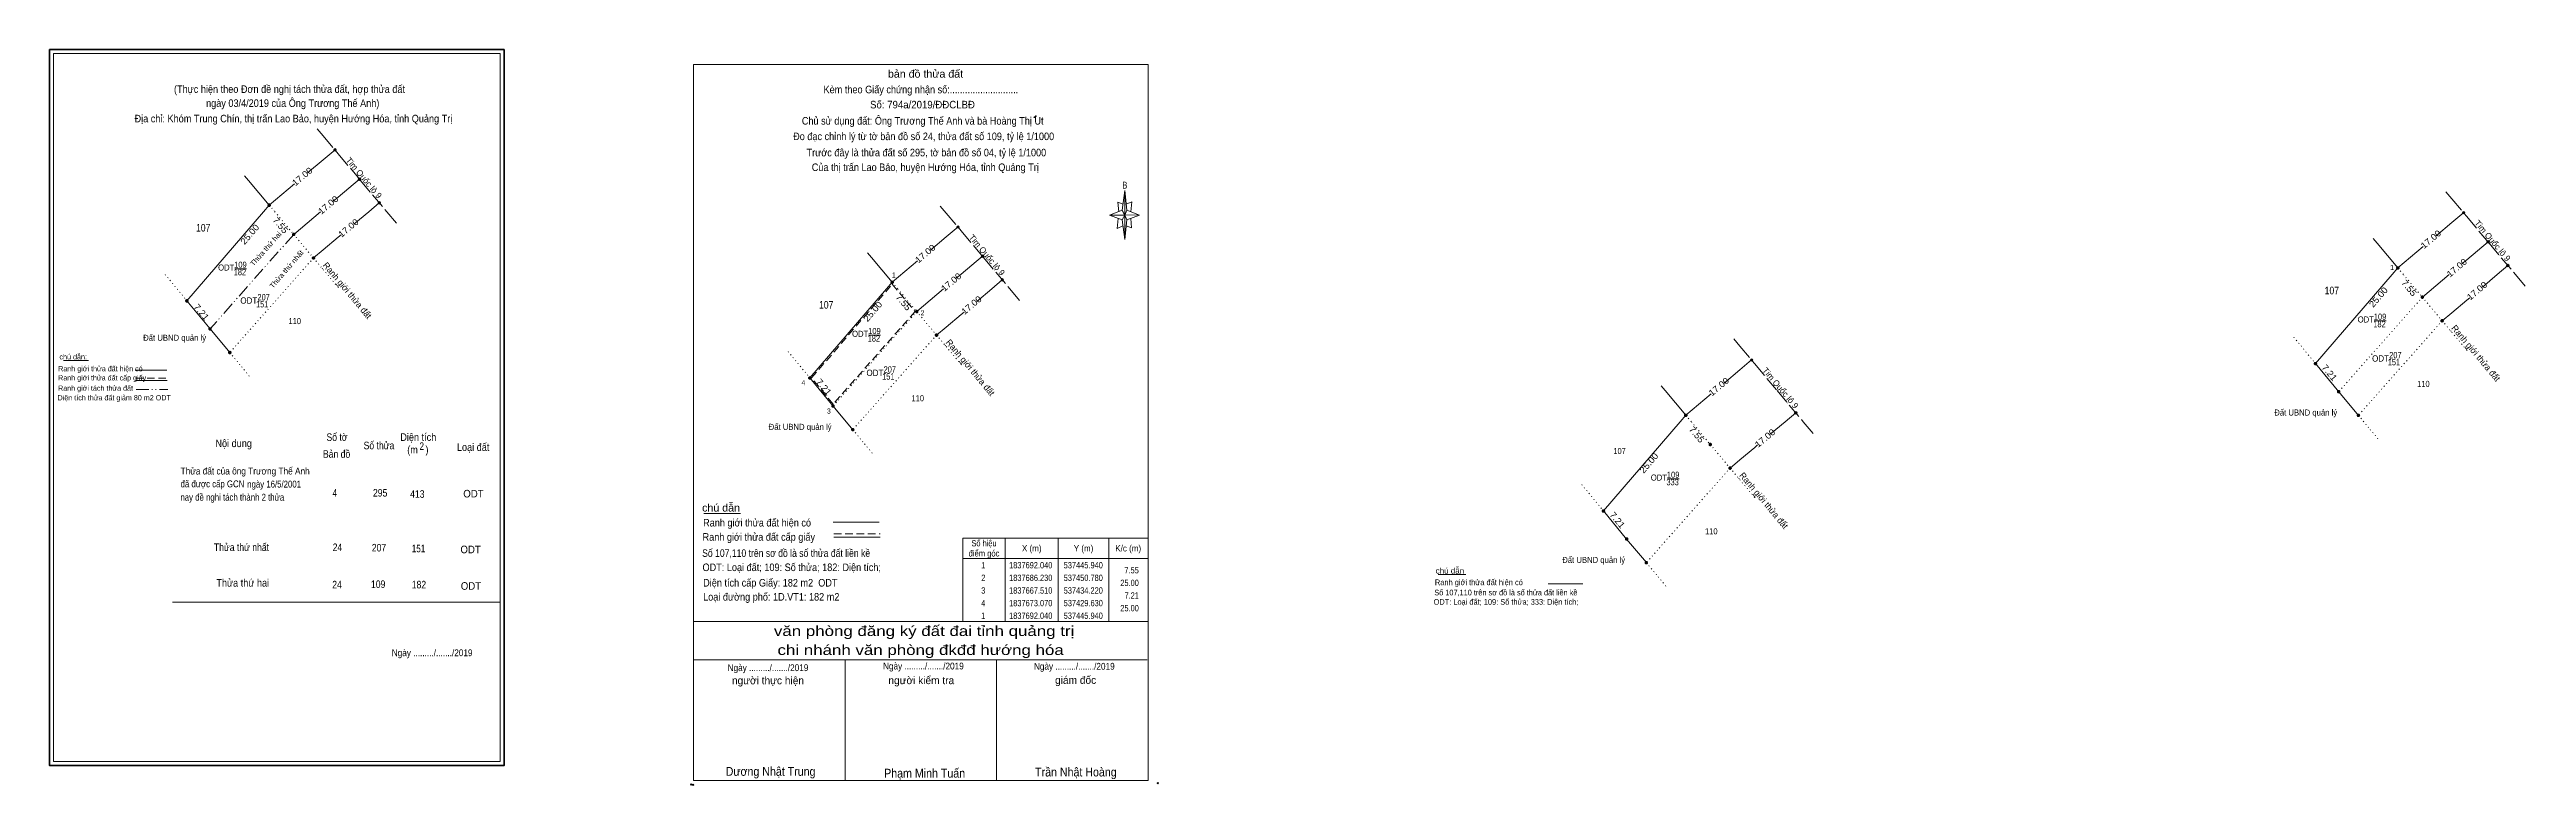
# Model space of a CAD drawing. Header units: metres. Extents: x 536981 to 537471, y 1837590 to 1837735.
import ezdxf
from ezdxf.enums import TextEntityAlignment as Align

# ---------------------------------------------------------------- set-up
doc = ezdxf.new("R2010")
doc.units = ezdxf.units.M
doc.header["$LTSCALE"] = 0.5
doc.header["$PDMODE"] = 32
doc.header["$PDSIZE"] = 0.25
for name, pattern in [('DASH_DOUBLE_DOT', [9.2, 5, -1.2, 0.3, -1.2, 0.3, -1.2]), ('DOTTED', [1.5, 0.3, -1.2]), ('LONG_DASHED', [7.5, 6, -1.5]), ('MEDIUM_DASHED', [4.5, 3, -1.5])]:
    doc.linetypes.add(name, pattern=pattern)
for name, color, linetype, lineweight in [('10', 7, 'Continuous', 13), ('13', 7, 'Continuous', 13), ('17', 7, 'Continuous', 13), ('22', 7, 'LONG_DASHED', 13), ('23', 7, 'DOTTED', 13), ('5', 7, 'Continuous', 13), ('6', 7, 'Continuous', 13), ('63', 7, 'MEDIUM_DASHED', 13), ('8', 7, 'MEDIUM_DASHED', 13)]:
    doc.layers.add(name, color=color, linetype=linetype, lineweight=lineweight)
doc.layers.add('7', color=7, linetype='Continuous')

msp = doc.modelspace()

# ---------------------------------------------------------------- hatches: boundary and pattern name
at = {"layer": '10'}
for points in [[(537037.8, 1837715.4, 1), (537037.3, 1837715.4, 1)], [(537042.66, 1837709.61, 1), (537042.16, 1837709.61, 1)], [(537046.56, 1837704.92, 1), (537046.06, 1837704.92, 1)], [(537459.21, 1837702.97, 1), (537458.71, 1837702.97, 1)], [(537161.14, 1837700.13, 1), (537160.64, 1837700.13, 1)], [(537166, 1837694.34, 1), (537165.5, 1837694.34, 1)], [(537464.07, 1837697.18, 1), (537463.57, 1837697.18, 1)], [(537169.9, 1837689.65, 1), (537169.4, 1837689.65, 1)], [(537467.97, 1837692.49, 1), (537467.47, 1837692.49, 1)], [(537318.243, 1837673.796, 1), (537317.743, 1837673.796, 1)], [(537327.003, 1837663.316, 1), (537326.503, 1837663.316, 1)]]:
    msp.add_hatch(color=256, dxfattribs=at).paths.add_polyline_path(points)
at = {"layer": '5'}
msp.add_hatch(color=256, dxfattribs=at).paths.add_polyline_path([(537176.01, 1837721.8), (537176.3, 1837722), (537176.34, 1837722.03), (537176.37, 1837722.07), (537176.38, 1837722.1), (537176.36, 1837722.14), (537176.33, 1837722.17), (537176.27, 1837722.15), (537176.23, 1837722.11), (537176.21, 1837722.1), (537175.92, 1837721.8)])
at = {"layer": '63'}
for points in [[(537024.77, 1837704.45, 1), (537024.27, 1837704.45, 1)], [(537029.62, 1837698.66, 1), (537029.12, 1837698.66, 1)], [(537033.54, 1837693.99, 1), (537033.04, 1837693.99, 1)], [(537148.11, 1837689.18, 1), (537147.61, 1837689.18, 1)], [(537446.18, 1837692.02, 1), (537445.68, 1837692.02, 1)], [(537008.47, 1837685.5, 1), (537007.97, 1837685.5, 1)], [(537152.96, 1837683.39, 1), (537152.46, 1837683.39, 1)], [(537451.03, 1837686.23, 1), (537450.53, 1837686.23, 1)], [(537013.06, 1837679.94, 1), (537012.56, 1837679.94, 1)], [(537156.88, 1837678.72, 1), (537156.38, 1837678.72, 1)], [(537454.95, 1837681.56, 1), (537454.45, 1837681.56, 1)], [(537016.97, 1837675.26, 1), (537016.47, 1837675.26, 1)], [(537429.88, 1837673.07, 1), (537429.38, 1837673.07, 1)], [(537131.81, 1837670.23, 1), (537131.31, 1837670.23, 1)], [(537136.4, 1837664.67, 1), (537135.9, 1837664.67, 1)], [(537434.47, 1837667.51, 1), (537433.97, 1837667.51, 1)], [(537140.31, 1837659.99, 1), (537139.81, 1837659.99, 1)], [(537305.213, 1837662.846, 1), (537304.713, 1837662.846, 1)], [(537438.38, 1837662.83, 1), (537437.88, 1837662.83, 1)], [(537310.063, 1837657.056, 1), (537309.563, 1837657.056, 1)], [(537313.983, 1837652.386, 1), (537313.483, 1837652.386, 1)], [(537288.913, 1837643.896, 1), (537288.413, 1837643.896, 1)], [(537293.503, 1837638.336, 1), (537293.003, 1837638.336, 1)], [(537297.413, 1837633.656, 1), (537296.913, 1837633.656, 1)]]:
    msp.add_hatch(color=256, dxfattribs=at).paths.add_polyline_path(points)

# ---------------------------------------------------------------- linework, layer by layer
at = {"layer": '10'}
for p, q in [((537020.41, 1837709.35), (537019.64, 1837710.27)), ((537024.52, 1837704.45), (537020.41, 1837709.35)), ((537029.54, 1837708.67), (537024.52, 1837704.45)), ((537042.41, 1837709.61), (537042.1, 1837709.35)), ((537008.22, 1837685.5), (537023.41, 1837703.16)), ((537023.41, 1837703.16), (537024.52, 1837704.45)), ((537034.7, 1837703.14), (537029.37, 1837698.66)), ((537441.82, 1837696.92), (537441.05, 1837697.84)), ((537035.2, 1837695.59), (537033.29, 1837693.99)), ((537143.75, 1837694.08), (537142.98, 1837695)), ((537147.86, 1837689.18), (537143.75, 1837694.08)), ((537152.88, 1837693.4), (537147.86, 1837689.18)), ((537165.75, 1837694.34), (537165.44, 1837694.08)), ((537445.93, 1837692.02), (537441.82, 1837696.92)), ((537450.95, 1837696.24), (537445.93, 1837692.02)), ((537463.82, 1837697.18), (537463.51, 1837696.92)), ((537131.56, 1837670.23), (537146.75, 1837687.89)), ((537146.75, 1837687.89), (537147.86, 1837689.18)), ((537158.04, 1837687.87), (537152.71, 1837683.39)), ((537429.63, 1837673.07), (537444.82, 1837690.73)), ((537444.82, 1837690.73), (537445.93, 1837692.02)), ((537456.11, 1837690.71), (537450.78, 1837686.23)), ((537456.61, 1837683.16), (537454.7, 1837681.56)), ((537158.54, 1837680.32), (537156.63, 1837678.72)), ((537300.85, 1837667.75), (537300.08, 1837668.67)), ((537304.96, 1837662.85), (537300.85, 1837667.75)), ((537309.98, 1837667.07), (537304.96, 1837662.85)), ((537288.66, 1837643.9), (537303.85, 1837661.56)), ((537303.85, 1837661.56), (537304.96, 1837662.85)), ((537315.64, 1837653.99), (537313.73, 1837652.39))]:
    msp.add_line(p, q, dxfattribs=at)
at = {"layer": '10', "linetype": 'DASH_DOUBLE_DOT'}
msp.add_line((537029.37, 1837698.66), (537012.81, 1837679.94), dxfattribs=at)
at = {"layer": '10', "linetype": 'DOTTED'}
for p, q in [((537033.29, 1837693.99), (537018.93, 1837677.76)), ((537003.92, 1837690.73), (537008.22, 1837685.5)), ((537152.71, 1837683.39), (537136.15, 1837664.67)), ((537450.78, 1837686.23), (537434.22, 1837667.51)), ((537156.63, 1837678.72), (537142.27, 1837662.49)), ((537425.33, 1837678.3), (537429.63, 1837673.07)), ((537454.7, 1837681.56), (537440.34, 1837665.33)), ((537018.93, 1837677.76), (537016.72, 1837675.26)), ((537016.72, 1837675.26), (537019.04, 1837672.46)), ((537127.26, 1837675.46), (537131.56, 1837670.23)), ((537019.04, 1837672.46), (537020.9, 1837670.21)), ((537440.34, 1837665.33), (537438.13, 1837662.83)), ((537142.27, 1837662.49), (537140.06, 1837659.99)), ((537140.06, 1837659.99), (537142.38, 1837657.19)), ((537438.13, 1837662.83), (537440.45, 1837660.03)), ((537440.45, 1837660.03), (537442.31, 1837657.78)), ((537142.38, 1837657.19), (537144.24, 1837654.94)), ((537284.36, 1837649.13), (537288.66, 1837643.9)), ((537313.73, 1837652.39), (537299.37, 1837636.16)), ((537299.37, 1837636.16), (537297.16, 1837633.66)), ((537297.16, 1837633.66), (537299.48, 1837630.86)), ((537299.48, 1837630.86), (537301.34, 1837628.61))]:
    msp.add_line(p, q, dxfattribs=at)
at = {"layer": '10'}
for points in [[(537037.55, 1837715.4), (537035.2, 1837713.42), (537032.12, 1837710.83)], [(537042.39, 1837709.59), (537038.17, 1837706.05), (537037.2, 1837705.24)], [(537046.31, 1837704.92), (537044.21, 1837703.16), (537041.25, 1837700.67)], [(537458.96, 1837702.97), (537456.61, 1837700.99), (537453.53, 1837698.4)], [(537038.74, 1837698.56), (537038.17, 1837698.08), (537035.2, 1837695.59)], [(537160.89, 1837700.13), (537158.54, 1837698.15), (537155.46, 1837695.56)], [(537165.73, 1837694.32), (537161.51, 1837690.78), (537160.54, 1837689.97)], [(537463.8, 1837697.16), (537459.58, 1837693.62), (537458.61, 1837692.81)], [(537169.65, 1837689.65), (537167.55, 1837687.89), (537164.59, 1837685.4)], [(537467.72, 1837692.49), (537465.62, 1837690.73), (537462.66, 1837688.24)], [(537008.22, 1837685.5), (537012.81, 1837679.94), (537016.72, 1837675.26)], [(537162.08, 1837683.29), (537161.51, 1837682.81), (537158.54, 1837680.32)], [(537460.15, 1837686.13), (537459.58, 1837685.65), (537456.61, 1837683.16)], [(537317.99, 1837673.8), (537315.64, 1837671.82), (537312.56, 1837669.23)], [(537131.56, 1837670.23), (537136.15, 1837664.67), (537140.06, 1837659.99)], [(537429.63, 1837673.07), (537434.22, 1837667.51), (537438.13, 1837662.83)], [(537326.75, 1837663.32), (537324.65, 1837661.56), (537321.69, 1837659.07)], [(537319.18, 1837656.96), (537318.61, 1837656.48), (537315.64, 1837653.99)], [(537288.66, 1837643.9), (537293.25, 1837638.34), (537297.16, 1837633.66)]]:
    msp.add_lwpolyline(points, dxfattribs=at)
for centre in [(537037.55, 1837715.4), (537042.41, 1837709.61), (537046.31, 1837704.92), (537458.96, 1837702.97), (537160.89, 1837700.13), (537165.75, 1837694.34), (537463.82, 1837697.18), (537169.65, 1837689.65), (537467.72, 1837692.49), (537317.993, 1837673.796), (537326.753, 1837663.316)]:
    msp.add_circle(centre, 0.25, dxfattribs=at)
at = {"layer": '13'}
for p, q in [((537017.7, 1837691.86), (537020.05, 1837691.86)), ((537143.19, 1837678.72), (537145.54, 1837678.72)), ((537441.26, 1837681.56), (537443.61, 1837681.56)), ((537301.32, 1837650.28), (537303.67, 1837650.28))]:
    msp.add_line(p, q, dxfattribs=at)
at = {"layer": '13', "linetype": 'DOTTED'}
for p, q in [((537022.41, 1837685.42), (537023.97, 1837685.42)), ((537444.42, 1837673.94), (537445.98, 1837673.94)), ((537146.35, 1837671.1), (537147.91, 1837671.1))]:
    msp.add_line(p, q, dxfattribs=at)
at = {"layer": '17'}
for p, q in [((536983.79, 1837673.67), (536988.76, 1837673.67)), ((537110.56, 1837643.39), (537117.8, 1837643.39)), ((537255.95, 1837631.34), (537261.39, 1837631.34))]:
    msp.add_line(p, q, dxfattribs=at)
at = {"layer": '22'}
for p, q in [((537034.03, 1837719.55), (537035.2, 1837718.16)), ((537035.2, 1837718.16), (537038.17, 1837714.62)), ((537038.17, 1837714.62), (537042.59, 1837709.35)), ((537157.37, 1837704.28), (537158.54, 1837702.89)), ((537158.54, 1837702.89), (537161.51, 1837699.35)), ((537455.44, 1837707.12), (537456.61, 1837705.73)), ((537456.61, 1837705.73), (537459.58, 1837702.19)), ((537161.51, 1837699.35), (537165.93, 1837694.08)), ((537459.58, 1837702.19), (537464, 1837696.92)), ((537314.47, 1837677.95), (537315.64, 1837676.56)), ((537315.64, 1837676.56), (537318.61, 1837673.02)), ((537318.61, 1837673.02), (537323.03, 1837667.75))]:
    msp.add_line(p, q, dxfattribs=at)
for points in [[(537042.59, 1837709.35), (537047.78, 1837703.16), (537049.98, 1837700.54)], [(537165.93, 1837694.08), (537171.12, 1837687.89), (537173.32, 1837685.27)], [(537464, 1837696.92), (537469.19, 1837690.73), (537471.39, 1837688.11)], [(537323.03, 1837667.75), (537328.22, 1837661.56), (537330.42, 1837658.94)]]:
    msp.add_lwpolyline(points, dxfattribs=at)
at = {"layer": '23'}
for p, q in [((537029.37, 1837698.66), (537033.29, 1837693.99)), ((537035.2, 1837691.72), (537038.17, 1837688.17)), ((537038.17, 1837688.17), (537038.21, 1837688.12)), ((537152.71, 1837683.39), (537156.63, 1837678.72)), ((537450.78, 1837686.23), (537454.7, 1837681.56)), ((537456.61, 1837679.29), (537459.58, 1837675.74)), ((537158.54, 1837676.45), (537161.51, 1837672.9)), ((537459.58, 1837675.74), (537459.62, 1837675.69)), ((537161.51, 1837672.9), (537161.55, 1837672.85)), ((537309.81, 1837657.06), (537313.73, 1837652.39)), ((537315.64, 1837650.12), (537318.61, 1837646.57)), ((537318.61, 1837646.57), (537318.65, 1837646.52))]:
    msp.add_line(p, q, dxfattribs=at)
for points in [[(537024.52, 1837704.45), (537025.62, 1837703.16), (537029.37, 1837698.66)], [(537033.29, 1837693.99), (537034.99, 1837691.97), (537035.2, 1837691.72)], [(537147.86, 1837689.18), (537148.96, 1837687.89), (537152.71, 1837683.39)], [(537445.93, 1837692.02), (537447.03, 1837690.73), (537450.78, 1837686.23)], [(537156.63, 1837678.72), (537158.33, 1837676.7), (537158.54, 1837676.45)], [(537454.7, 1837681.56), (537456.4, 1837679.54), (537456.61, 1837679.29)], [(537304.96, 1837662.85), (537306.06, 1837661.56), (537309.81, 1837657.06)], [(537313.73, 1837652.39), (537315.43, 1837650.37), (537315.64, 1837650.12)]]:
    msp.add_lwpolyline(points, dxfattribs=at)
at = {"layer": '5'}
for p, q in [((537193.4, 1837703.44), (537193.9, 1837707.34)), ((537194.3, 1837703.44), (537196.8, 1837702.44)), ((537193.4, 1837701.54), (537190.9, 1837702.44)), ((537194.3, 1837701.54), (537193.9, 1837697.64)), ((537195.2, 1837699.94), (537194.2, 1837700.34)), ((537195.1, 1837701.84), (537195.2, 1837699.94)), ((537108.53, 1837622), (537198.53, 1837622)), ((537108.53, 1837614.4), (537198.33, 1837614.4)), ((537108.53, 1837614.4), (537198.33, 1837614.4)), ((537108.53, 1837614.4), (537198.33, 1837614.4)), ((537138.53, 1837590.5), (537138.53, 1837614.4)), ((537168.53, 1837590.5), (537168.53, 1837614.4))]:
    msp.add_line(p, q, dxfattribs=at)
at = {"layer": '5', "lineweight": 35}
msp.add_lwpolyline([(536981.03, 1837735.27), (537071.03, 1837735.27), (537071.03, 1837593.47), (536981.03, 1837593.47)], close=True, dxfattribs=at)
at = {"layer": '5'}
for points in [[(537070.23, 1837625.83), (537070.23, 1837594.27), (536981.83, 1837594.27), (536981.83, 1837734.47), (537070.23, 1837734.47)], [(537108.53, 1837732.3), (537198.53, 1837732.3), (537198.53, 1837590.5), (537108.53, 1837590.5)], [(537176.01, 1837721.8), (537176.3, 1837722), (537176.34, 1837722.03), (537176.37, 1837722.07), (537176.38, 1837722.1), (537176.36, 1837722.14), (537176.33, 1837722.17), (537176.27, 1837722.15), (537176.23, 1837722.11), (537176.21, 1837722.1), (537175.92, 1837721.8)], [(537193.9, 1837702.44), (537190.9, 1837702.44), (537193.4, 1837703.44), (537194.3, 1837701.54), (537196.8, 1837702.44), (537193.9, 1837702.54)], [(537193.9, 1837707.34), (537194.3, 1837703.44), (537193.9, 1837702.44)], [(537193.9, 1837702.44), (537193.9, 1837697.64), (537193.4, 1837701.54)]]:
    msp.add_lwpolyline(points, close=True, dxfattribs=at)
for points in [[(537193.9, 1837702.44), (537193.4, 1837703.44), (537190.9, 1837702.44)], [(537193.6, 1837704.64), (537192.5, 1837705.04), (537192.7, 1837703.14)], [(537194.2, 1837704.64), (537195.3, 1837705.14), (537195.1, 1837703.14)], [(537192.6, 1837701.84), (537192.4, 1837699.84), (537193.5, 1837700.34)], [(537193.9, 1837702.44), (537194.3, 1837701.54), (537196.8, 1837702.44)], [(537198.53, 1837590.5), (537108.53, 1837590.5), (537108.53, 1837614.4)]]:
    msp.add_lwpolyline(points, dxfattribs=at)
for p in [(537108.06, 1837589.73), (537108.46, 1837589.66)]:
    msp.add_point(p, dxfattribs=at)
at = {"layer": '6'}
for p, q in [((536997.98, 1837671.75), (537004.25, 1837671.75)), ((536998.08, 1837669.74), (537004.34, 1837669.74)), ((537136.16, 1837641.65), (537145.3, 1837641.65)), ((537136.3, 1837638.72), (537145.44, 1837638.72)), ((537277.72, 1837629.49), (537284.57, 1837629.49))]:
    msp.add_line(p, q, dxfattribs=at)
at = {"layer": '6', "linetype": 'MEDIUM_DASHED'}
for p, q in [((536998.08, 1837670.16), (537004.39, 1837670.16)), ((537136.3, 1837639.34), (537145.5, 1837639.34))]:
    msp.add_line(p, q, dxfattribs=at)
at = {"layer": '6'}
msp.add_point((537200.43, 1837590), dxfattribs=at)
at = {"layer": '63', "linetype": 'DASH_DOUBLE_DOT'}
msp.add_line((536998.17, 1837667.93), (537004.47, 1837667.93), dxfattribs=at)
at = {"layer": '63', "linetype": 'Continuous'}
for p, q in [((537161.83, 1837634.5), (537198.53, 1837634.5)), ((537170.23, 1837638.5), (537170.23, 1837622)), ((537180.73, 1837638.5), (537180.73, 1837622)), ((537190.73, 1837638.5), (537190.73, 1837622)), ((537005.37, 1837625.83), (537070.23, 1837625.83))]:
    msp.add_line(p, q, dxfattribs=at)
msp.add_lwpolyline([(537161.83, 1837638.5), (537198.53, 1837638.5), (537198.53, 1837622), (537161.83, 1837622)], close=True, dxfattribs=at)
at = {"layer": '63'}
for centre in [(537024.52, 1837704.45), (537029.37, 1837698.66), (537033.29, 1837693.99), (537147.86, 1837689.18), (537445.93, 1837692.02), (537008.22, 1837685.5), (537152.71, 1837683.39), (537450.78, 1837686.23), (537012.81, 1837679.94), (537156.63, 1837678.72), (537454.7, 1837681.56), (537016.72, 1837675.26), (537429.63, 1837673.07), (537131.56, 1837670.23), (537136.15, 1837664.67), (537434.22, 1837667.51), (537140.06, 1837659.99), (537304.963, 1837662.846), (537438.13, 1837662.83), (537309.813, 1837657.056), (537313.733, 1837652.386), (537288.663, 1837643.896), (537293.253, 1837638.336), (537297.163, 1837633.656)]:
    msp.add_circle(centre, 0.25, dxfattribs=at)
at = {"layer": '8'}
msp.add_lwpolyline([(537147.86, 1837688.79), (537152.38, 1837683.39), (537136.16, 1837665.05), (537131.89, 1837670.23)], close=True, dxfattribs=at)

# ---------------------------------------------------------------- texts
at = {"layer": '10', "width": 1.1}
for rotation, p in [(40.06, (537031.4628, 1837709.6375)), (40.013, (537036.6032, 1837704.0053)), (40.013, (537040.6032, 1837699.4453)), (40.06, (537452.8678, 1837697.2033)), (40.06, (537154.8028, 1837694.3675)), (40.013, (537458.0082, 1837691.5711)), (40.013, (537159.9432, 1837688.7353)), (40.013, (537462.0082, 1837687.0111)), (40.013, (537163.9432, 1837684.1753)), (40.06, (537311.9028, 1837668.0275)), (40.013, (537321.0432, 1837657.8353))]:
    msp.add_text('17.00', height=1.25, rotation=rotation, dxfattribs=at).set_placement(p, align=Align.CENTER)
at = {"layer": '10', "width": 0.85}
for p in [(537011.45, 1837699.23), (537432.86, 1837686.8), (537134.79, 1837683.96)]:
    msp.add_text('107', height=1.5, dxfattribs=at).set_placement(p, align=Align.CENTER)
at = {"layer": '10'}
for p in [(537039.4961, 1837687.161), (537460.9061, 1837674.731), (537162.8361, 1837671.891), (537319.9361, 1837645.551)]:
    msp.add_text('Ranh giới thửa đất', height=1.25, rotation=309.908, dxfattribs=at).set_placement(p, align=Align.CENTER)
at = {"layer": '13'}
for s, height, width, p in [('109', 1.2, 0.85, (537018.825, 1837692.06)), ('ODT', 1.2, 0.95, (537016.005, 1837691.5)), ('182', 1.25, 0.85, (537018.715, 1837690.57)), ('ODT', 1.25, 0.95, (537020.48, 1837684.94)), ('151', 1.25, 0.8, (537023.13, 1837684.21)), ('207', 1.25, 0.85, (537023.425, 1837685.61)), ('109', 1.2, 0.85, (537442.405, 1837681.77)), ('110', 1.2, 0.85, (537029.575, 1837680.89)), ('ODT', 1.2, 0.95, (537141.515, 1837678.37)), ('182', 1.25, 0.85, (537144.225, 1837677.44)), ('109', 1.2, 0.85, (537144.335, 1837678.93)), ('ODT', 1.2, 0.95, (537439.585, 1837681.21)), ('182', 1.25, 0.85, (537442.295, 1837680.28)), ('ODT', 1.25, 0.95, (537442.5, 1837673.47)), ('151', 1.25, 0.8, (537445.15, 1837672.74)), ('207', 1.25, 0.85, (537445.445, 1837674.14)), ('ODT', 1.25, 0.95, (537144.43, 1837670.63)), ('151', 1.25, 0.8, (537147.08, 1837669.9)), ('207', 1.25, 0.85, (537147.375, 1837671.3)), ('110', 1.2, 0.85, (537450.985, 1837668.46)), ('110', 1.2, 0.85, (537152.915, 1837665.62)), ('107', 1.2, 0.85, (537291.855, 1837655.17)), ('ODT', 1.2, 0.95, (537299.635, 1837649.91)), ('333', 1.25, 0.85, (537302.355, 1837648.98)), ('109', 1.2, 0.85, (537302.455, 1837650.47)), ('110', 1.2, 0.85, (537310.015, 1837639.28))]:
    msp.add_text(s, height=height, dxfattribs=dict(at, width=width)).set_placement(p, align=Align.CENTER)
at = {"layer": '5'}
for s, height, width, p in [('Kèm theo Giấy chứng nhận số:...........................', 1.5, 0.9, (537153.53, 1837726.6)), ('bản đồ thửa đất', 1.5, 1.05, (537154.45, 1837729.71)), ('Chủ sử dụng đất: Ông Trương Thế Anh và bà Hoàng Thị Ut', 1.5, 0.9, (537153.89, 1837720.4)), ('Số: 794a/2019/ĐĐCLBĐ', 1.5, 0.95, (537153.85, 1837723.61)), ('Đo đạc chỉnh lý từ tờ bản đồ số 24, thửa đất số 109, tỷ lệ 1/1000 ', 1.5, 0.9, (537154.33, 1837717.33)), ('Trước đây là thửa đất số 295, tờ bản đồ số 04, tỷ lệ 1/1000', 1.5, 0.9, (537154.62, 1837714.12)), ('Của thị trấn Lao Bảo, huyện Hướng Hóa, tỉnh Quảng Trị', 1.5, 0.9, (537154.405, 1837711.21)), ('B', 1.378, 0.75, (537193.91, 1837707.73)), ('văn phòng đăng ký đất đai tỉnh quảng trị', 2, 1.25, (537154.175, 1837619.13)), ('chi nhánh văn phòng đkđđ hướng hóa', 2, 1.25, (537153.485, 1837615.37)), ('Ngày ........./......./2019', 1.35, 0.9, (537123.265, 1837612.18)), ('Ngày ........./......./2019', 1.35, 0.9, (537154.025, 1837612.51)), ('Ngày ........./......./2019', 1.35, 0.9, (537183.905, 1837612.46)), ('Dương Nhật Trung', 1.75, 0.9, (537123.78, 1837591.45)), ('Phạm Minh Tuấn', 1.75, 0.9, (537154.275, 1837591.09)), ('Trần Nhật Hoàng', 1.75, 0.9, (537184.215, 1837591.32))]:
    msp.add_text(s, height=height, dxfattribs=dict(at, width=width)).set_placement(p, align=Align.CENTER)
for s, p in [('người thực hiện', (537123.26, 1837609.58)), ('người kiểm tra', (537153.615, 1837609.6)), ('giám đốc', (537184.165, 1837609.66))]:
    msp.add_text(s, height=1.5, dxfattribs=at).set_placement(p, align=Align.CENTER)
at = {"layer": '6'}
msp.add_text('chú dẫn:', height=1.029, dxfattribs=at).set_placement((536982.99, 1837673.91))
for s, height, width, p in [('Ranh giới tách thửa đất', 1.029, 0.9, (536982.72, 1837667.7)), ('Ranh giới thửa đất cấp giấy', 1.029, 0.9, (536982.73, 1837669.74)), ('Ranh giới thửa đất hiện có ', 1.029, 0.9, (536982.74, 1837671.55)), ('Diện tích thửa đất giảm 80 m2 ODT', 1.03, 0.9, (536982.62, 1837665.8)), ('Số tờ', 1.5, 0.85, (537035.86, 1837657.76)), ('Diện tích', 1.5, 0.9, (537050.47, 1837657.77)), ('Nội dung', 1.5, 0.9, (537013.87, 1837656.54)), ('Bản đồ', 1.5, 0.85, (537035.16, 1837654.43)), ('Số thửa', 1.5, 0.85, (537043.21, 1837656.11)), ('(m   )', 1.5, 0.9, (537051.84, 1837655.28)), ('2', 1.5, 0.8, (537054.28, 1837655.99)), ('Loại đất', 1.5, 0.9, (537061.68, 1837655.78)), ('Thửa đất của ông Trương Thế Anh', 1.36, 0.9, (537006.98, 1837651.12)), ('đã được cấp GCN ', 1.36, 0.85, (537006.97, 1837648.58)), ('ngày 16/5/2001', 1.36, 0.85, (537020.16, 1837648.53)), ('nay đề nghi tách thành 2 thửa', 1.36, 0.85, (537006.94, 1837645.93)), ('4', 1.5, 0.8, (537037.06, 1837646.74)), ('295', 1.5, 0.85, (537045.06, 1837646.74)), ('413', 1.5, 0.85, (537052.42, 1837646.5)), ('ODT', 1.5, 0.95, (537062.94, 1837646.57)), ('chú dẫn', 1.5, 1.05, (537110.22, 1837643.78)), ('Ranh giới thửa đất cấp giấy', 1.5, 0.9, (537110.31, 1837638)), ('Ranh giới thửa đất hiện có ', 1.5, 0.9, (537110.42, 1837640.82)), ('Thửa thứ nhất', 1.5, 0.85, (537013.57, 1837635.96)), ('24', 1.5, 0.85, (537037.08, 1837635.95)), ('207', 1.5, 0.85, (537044.83, 1837635.87)), ('151', 1.5, 0.8, (537052.74, 1837635.71)), ('ODT', 1.5, 0.95, (537062.38, 1837635.52)), ('Số 107,110 trên sơ đồ là số thửa đất liền kề', 1.5, 0.85, (537110.23, 1837634.8)), ('Thửa thứ hai', 1.5, 0.9, (537014.05, 1837628.91)), ('24', 1.5, 0.85, (537037, 1837628.56)), ('109', 1.5, 0.85, (537044.67, 1837628.64)), ('182', 1.5, 0.85, (537052.74, 1837628.56)), ('ODT', 1.5, 0.95, (537062.45, 1837628.29)), ('ODT: Loại đất; 109: Số thửa; 182: Diện tích;', 1.5, 0.9, (537110.3, 1837631.99)), ('Diện tích cấp Giấy: 182 m2  ODT', 1.5, 0.9, (537110.43, 1837628.93)), ('Ranh giới thửa đất hiện có ', 1.125, 0.9, (537255.29, 1837629.2)), ('chú dẫn', 1.125, 1.05, (537255.45, 1837631.49)), ('Loại đường phố: 1D.VT1: 182 m2', 1.5, 0.9, (537110.42, 1837626.14)), ('ODT: Loại đất; 109: Số thửa; 333: Diện tích;', 1.12, 0.9, (537255.04, 1837625.33)), ('Số 107,110 trên sơ đồ là số thửa đất liền kề', 1.12, 0.85, (537255.17, 1837627.18))]:
    msp.add_text(s, height=height, dxfattribs=dict(at, width=width)).set_placement(p)
at = {"layer": '6', "width": 0.9}
msp.add_text('Ngày ........./......./2019', height=1.35, dxfattribs=at).set_placement((537056.775, 1837615.14), align=Align.CENTER)
at = {"layer": '63', "width": 1.1}
for s, height, rotation, p in [('25.00', 1.25, 49.312, (537021.1426, 1837698.2626)), ('Thửa thứ hai', 1, 48.504, (537024.2169, 1837695.4687)), ('7.55', 1.25, 309.796, (537026.2704, 1837700.075)), ('Thửa thứ nhất', 1, 49.302, (537028.3298, 1837691.434)), ('25.00', 1.25, 49.312, (537442.5526, 1837685.8325)), ('7.55', 1.25, 309.796, (537447.6762, 1837687.65)), ('7.21', 1.25, 309.541, (537010.6181, 1837682.8829)), ('25.00', 1.25, 49.312, (537144.4826, 1837682.9926)), ('7.55', 1.25, 309.796, (537149.6104, 1837684.805)), ('7.21', 1.25, 309.541, (537133.8381, 1837668.0429)), ('7.21', 1.25, 309.541, (537431.9081, 1837670.8829)), ('7.55', 1.25, 309.796, (537306.6404, 1837658.625)), ('25.00', 1.25, 49.312, (537298.1326, 1837652.9826)), ('7.21', 1.25, 309.541, (537290.9381, 1837641.7029))]:
    msp.add_text(s, height=height, rotation=rotation, dxfattribs=at).set_placement(p, align=Align.CENTER)
at = {"layer": '63'}
for s, height, width, p in [(' 1', 1, 0.9, (537148.56, 1837690.12)), (' 1', 1, 0.9, (537445.17, 1837691.61)), (' 2', 1, 0.9, (537154.23, 1837682.64)), (' 4', 1, 0.95, (537130.66, 1837668.79)), (' 3', 1, 0.95, (537135.7, 1837663.18)), ('25.00', 1.25, 0.85, (537196.68, 1837629.03)), ('7.55', 1.25, 0.85, (537196.68, 1837631.53)), ('25.00', 1.25, 0.85, (537196.68, 1837624.03)), ('7.21', 1.25, 0.8, (537196.68, 1837626.53))]:
    msp.add_text(s, height=height, dxfattribs=dict(at, width=width)).set_placement(p, align=Align.RIGHT)
for s, width, p in [('điểm góc', 0.9, (537166.03, 1837634.88)), ('Số hiệu', 0.85, (537166.03, 1837636.88)), ('X (m)', 0.95, (537175.48, 1837635.88)), ('Y (m)', 0.95, (537185.735, 1837635.88)), ('K/c (m)', 0.95, (537194.575, 1837635.88)), (' 2', 0.85, (537165.685, 1837630.03)), (' 1', 0.75, (537165.68, 1837632.53)), ('1837692.040', 0.85, (537175.28, 1837632.53)), ('1837686.230', 0.85, (537175.28, 1837630.03)), ('537445.940', 0.85, (537185.68, 1837632.53)), ('537450.780', 0.85, (537185.68, 1837630.03)), (' 4', 0.85, (537165.68, 1837625.03)), (' 3', 0.8, (537165.675, 1837627.53)), ('1837667.510', 0.85, (537175.28, 1837627.53)), ('1837673.070', 0.85, (537175.28, 1837625.03)), ('537434.220', 0.85, (537185.68, 1837627.53)), ('537429.630', 0.85, (537185.68, 1837625.03)), (' 1', 0.75, (537165.68, 1837622.53)), ('1837692.040', 0.85, (537175.28, 1837622.53)), ('537445.940', 0.85, (537185.68, 1837622.53))]:
    msp.add_text(s, height=1.25, dxfattribs=dict(at, width=width)).set_placement(p, align=Align.CENTER)
at = {"layer": '7', "width": 0.9}
for s, p in [('(Thực hiện theo Đơn đề nghị tách thửa đất, hợp thửa đất ', (537028.785, 1837726.68)), ('Địa chỉ: Khóm Trung Chín, thị trấn Lao Bảo, huyện Hướng Hóa, tỉnh Quảng Trị', (537029.315, 1837720.85)), ('ngày 03/4/2019 của Ông Trương Thế Anh)', (537029.175, 1837723.9))]:
    msp.add_text(s, height=1.5, dxfattribs=at).set_placement(p, align=Align.CENTER)
at = {"layer": '8'}
for p in [(537042.8063, 1837709.4606), (537166.1463, 1837694.1906), (537464.2205, 1837697.0256), (537323.2463, 1837667.8506)]:
    msp.add_text('Tim Quốc lộ 9', height=1.2, rotation=309.996, dxfattribs=at).set_placement(p, align=Align.CENTER)
at = {"layer": '8', "width": 0.95}
for p in [(537005.795, 1837677.59), (537427.695, 1837662.79), (537129.625, 1837659.95), (537286.725, 1837633.61)]:
    msp.add_text('Đất UBND quản lý', height=1.2, dxfattribs=at).set_placement(p, align=Align.CENTER)

doc.saveas('drawing.dxf')
